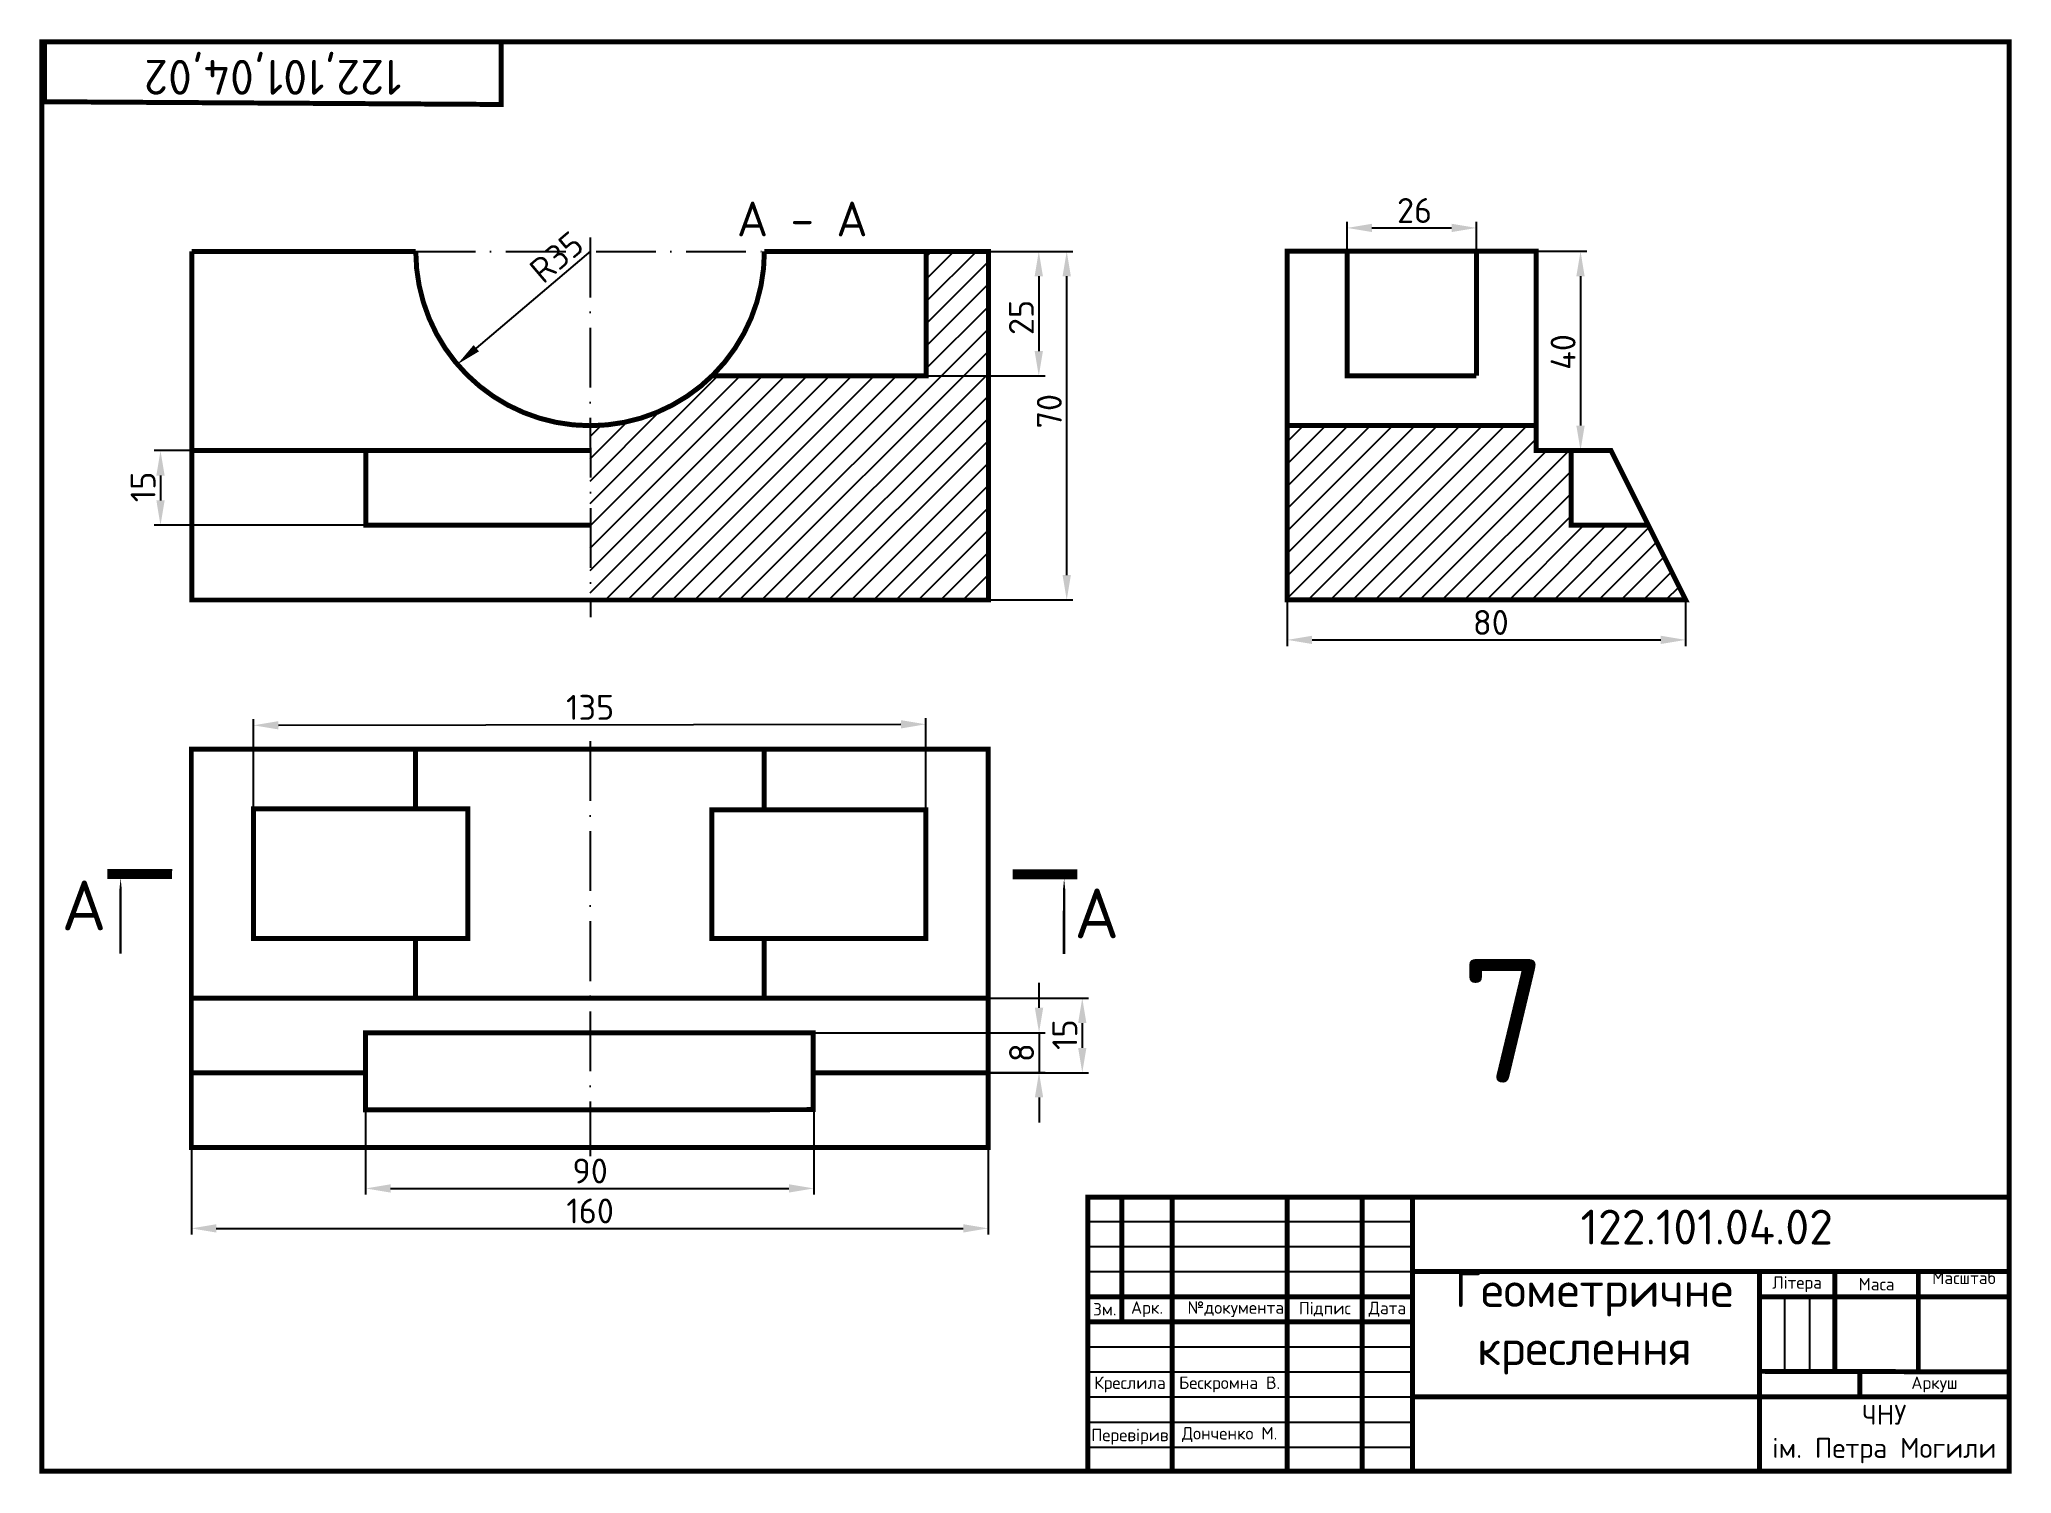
# Model space of a CAD drawing. Header units: millimetres. Extents: x 20 to 416, y 4 to 292.
import ezdxf

# ---------------------------------------------------------------- set-up
doc = ezdxf.new("R2010")
doc.units = ezdxf.units.MM
doc.header["$PDMODE"] = 34
doc.header["$PDSIZE"] = -3
doc.linetypes.add('ACAD_ISO02W100', pattern=[15, 12, -3])
doc.linetypes.add('ACAD_ISO10W100', pattern=[18, 12, -3, 0, -3])
for name, color, linetype in [('Dim', 5, 'Continuous'), ('Dop', 6, 'Continuous'), ('Kontur', 7, 'Continuous'), ('Osy', 1, 'ACAD_ISO10W100'), ('Strih', 114, 'ACAD_ISO02W100')]:
    doc.layers.add(name, color=color, linetype=linetype)
doc.styles.get("Standard").update_dxf_attribs({"font": 'isocpeur.ttf'})
doc.dimstyles.new('ESKD', dxfattribs={"dimtxt": 5, "dimasz": 5, "dimexe": 1.25, "dimexo": 0, "dimgap": 1, "dimtad": 1, "dimtoh": 1, "dimdec": 1, "dimtxsty": 'Standard', "dimcen": 2.5, "dimclrd": 256, "dimclre": 256, "dimclrt": 256, "dimadec": 0, "dimazin": 0, "dimtfac": 1, "dimtdec": 1, "dimtmove": 0, "dimatfit": 3, "dimfxl": 1, "dimarcsym": 0})

# ---------------------------------------------------------------- blocks, each defined once
blk = doc.blocks.new('*D1')
at = {"layer": 'Defpoints', "color": 0, "transparency": 16777216}
for p in [(50, 69.98), (210, 69.98), (210, 53.74)]:
    blk.add_point(p, dxfattribs=at)
at = {"layer": 'Dim', "lineweight": -2, "transparency": 16777216}
for p, q in [((50, 69.98), (50, 52.49)), ((210, 69.98), (210, 52.49)), ((55, 53.74), (205, 53.74))]:
    blk.add_line(p, q, dxfattribs=at)
at = {"layer": 'Dim', "transparency": 16777216}
for points in [[(55, 54.57), (55, 52.9), (50, 53.74)], [(205, 54.57), (205, 52.9), (210, 53.74)]]:
    blk.add_solid(points, dxfattribs=at)
at = {"layer": 'Dim', "transparency": 16777216, "insert": (130.08, 57.24), "char_height": 5, "attachment_point": 5}
blk.add_mtext('160', dxfattribs=at)
blk = doc.blocks.new('*D2')
at = {"layer": 'Defpoints', "color": 0, "transparency": 16777216}
for p in [(270.06, 179.95), (350.06, 179.95), (350.06, 171.92)]:
    blk.add_point(p, dxfattribs=at)
at = {"layer": 'Dim', "lineweight": -2, "transparency": 16777216}
for p, q in [((270.06, 179.95), (270.06, 170.67)), ((350.06, 179.95), (350.06, 170.67)), ((275.06, 171.92), (345.06, 171.92))]:
    blk.add_line(p, q, dxfattribs=at)
at = {"layer": 'Dim', "transparency": 16777216}
for points in [[(275.06, 172.75), (275.06, 171.09), (270.06, 171.92)], [(345.06, 172.75), (345.06, 171.09), (350.06, 171.92)]]:
    blk.add_solid(points, dxfattribs=at)
at = {"layer": 'Dim', "transparency": 16777216, "insert": (310.94, 175.42), "char_height": 5, "attachment_point": 5}
blk.add_mtext('80', dxfattribs=at)
blk = doc.blocks.new('*D3')
at = {"layer": 'Defpoints', "color": 0, "transparency": 16777216}
for p in [(210, 99.98), (210, 84.98), (228.9, 84.98)]:
    blk.add_point(p, dxfattribs=at)
at = {"layer": 'Dim', "lineweight": -2, "transparency": 16777216}
for p, q in [((210, 99.98), (230.15, 99.98)), ((228.9, 94.98), (228.9, 89.98)), ((210, 84.98), (230.15, 84.98))]:
    blk.add_line(p, q, dxfattribs=at)
at = {"layer": 'Dim', "transparency": 16777216}
for points in [[(228.07, 94.98), (229.73, 94.98), (228.9, 99.98)], [(228.07, 89.98), (229.73, 89.98), (228.9, 84.98)]]:
    blk.add_solid(points, dxfattribs=at)
at = {"layer": 'Dim', "transparency": 16777216, "insert": (225.4, 92.64), "char_height": 5, "attachment_point": 5, "rotation": 90}
blk.add_mtext('15', dxfattribs=at)
blk = doc.blocks.new('*D4')
at = {"layer": 'Defpoints', "color": 0, "transparency": 16777216}
for p in [(174.87, 93.03), (174.87, 85.03), (220.22, 85.03)]:
    blk.add_point(p, dxfattribs=at)
at = {"layer": 'Dim', "lineweight": -2, "transparency": 16777216}
for p, q in [((220.22, 98.03), (220.22, 103.03)), ((174.87, 93.03), (221.47, 93.03)), ((220.22, 93.03), (220.22, 85.03)), ((174.87, 85.03), (221.47, 85.03)), ((220.22, 80.03), (220.22, 75.03))]:
    blk.add_line(p, q, dxfattribs=at)
at = {"layer": 'Dim', "transparency": 16777216}
for points in [[(219.38, 98.03), (221.05, 98.03), (220.22, 93.03)], [(219.38, 80.03), (221.05, 80.03), (220.22, 85.03)]]:
    blk.add_solid(points, dxfattribs=at)
at = {"layer": 'Dim', "transparency": 16777216, "insert": (216.72, 89.03), "char_height": 5, "attachment_point": 5, "rotation": 90}
blk.add_mtext('8', dxfattribs=at)
blk = doc.blocks.new('*D6')
at = {"layer": 'Defpoints', "color": 0, "transparency": 16777216}
for p in [(130.07, 249.93), (103.41, 227.25)]:
    blk.add_point(p, dxfattribs=at)
at = {"layer": 'Dim', "lineweight": -2, "transparency": 16777216}
blk.add_line((130.17, 250.01), (107.22, 230.49), dxfattribs=at)
at = {"layer": 'Dim', "transparency": 16777216}
blk.add_solid([(106.68, 231.12), (107.76, 229.85), (103.41, 227.25)], dxfattribs=at)
at = {"layer": 'Dim', "transparency": 16777216, "insert": (123.33, 248.79), "char_height": 5, "attachment_point": 5, "rotation": 40.3871}
blk.add_mtext('R35', dxfattribs=at)
blk = doc.blocks.new('*D7')
at = {"layer": 'Defpoints', "color": 0, "transparency": 16777216}
for p in [(85, 84.98), (175, 84.98), (175, 61.76)]:
    blk.add_point(p, dxfattribs=at)
at = {"layer": 'Dim', "lineweight": -2, "transparency": 16777216}
for p, q in [((85, 84.98), (85, 60.51)), ((175, 84.98), (175, 60.51)), ((90, 61.76), (170, 61.76))]:
    blk.add_line(p, q, dxfattribs=at)
at = {"layer": 'Dim', "transparency": 16777216}
for points in [[(90, 62.59), (90, 60.93), (85, 61.76)], [(170, 62.59), (170, 60.93), (175, 61.76)]]:
    blk.add_solid(points, dxfattribs=at)
at = {"layer": 'Dim', "transparency": 16777216, "insert": (130.08, 65.26), "char_height": 5, "attachment_point": 5}
blk.add_mtext('90', dxfattribs=at)
blk = doc.blocks.new('*D8')
at = {"layer": 'Defpoints', "color": 0, "transparency": 16777216}
for p in [(197.47, 154.97), (62.5, 137.98), (197.49, 138.19)]:
    blk.add_point(p, dxfattribs=at)
at = {"layer": 'Dim', "lineweight": -2, "transparency": 16777216}
for p, q in [((62.5, 137.98), (62.47, 156.01)), ((67.47, 154.77), (192.47, 154.96)), ((197.49, 138.19), (197.47, 156.22))]:
    blk.add_line(p, q, dxfattribs=at)
at = {"layer": 'Dim', "transparency": 16777216}
for points in [[(67.47, 155.6), (67.47, 153.94), (62.47, 154.76)], [(192.47, 155.8), (192.47, 154.13), (197.47, 154.97)]]:
    blk.add_solid(points, dxfattribs=at)
at = {"layer": 'Dim', "transparency": 16777216, "insert": (130.08, 158.37), "char_height": 5, "attachment_point": 5, "rotation": 0.088}
blk.add_mtext('135', dxfattribs=at)
blk = doc.blocks.new('*D9')
at = {"layer": 'Defpoints', "color": 0, "transparency": 16777216}
for p in [(85.07, 209.93), (43.81, 194.93), (85.07, 194.93)]:
    blk.add_point(p, dxfattribs=at)
at = {"layer": 'Dim', "lineweight": -2, "transparency": 16777216}
for p, q in [((85.07, 209.93), (42.56, 209.93)), ((43.81, 204.93), (43.81, 199.93)), ((85.07, 194.93), (42.56, 194.93))]:
    blk.add_line(p, q, dxfattribs=at)
at = {"layer": 'Dim', "transparency": 16777216}
for points in [[(42.98, 204.93), (44.64, 204.93), (43.81, 209.93)], [(42.98, 199.93), (44.64, 199.93), (43.81, 194.93)]]:
    blk.add_solid(points, dxfattribs=at)
at = {"layer": 'Dim', "transparency": 16777216, "insert": (40.31, 202.63), "char_height": 5, "attachment_point": 5, "rotation": 90}
blk.add_mtext('15', dxfattribs=at)
blk = doc.blocks.new('*D10')
at = {"layer": 'Defpoints', "color": 0, "transparency": 16777216}
for p in [(320.06, 249.95), (320.06, 209.95), (328.95, 209.95)]:
    blk.add_point(p, dxfattribs=at)
at = {"layer": 'Dim', "lineweight": -2, "transparency": 16777216}
for p, q in [((320.06, 249.95), (330.2, 249.95)), ((328.95, 244.95), (328.95, 214.95)), ((320.06, 209.95), (330.2, 209.95))]:
    blk.add_line(p, q, dxfattribs=at)
at = {"layer": 'Dim', "transparency": 16777216}
for points in [[(328.11, 244.95), (329.78, 244.95), (328.95, 249.95)], [(328.11, 214.95), (329.78, 214.95), (328.95, 209.95)]]:
    blk.add_solid(points, dxfattribs=at)
at = {"layer": 'Dim', "transparency": 16777216, "insert": (325.45, 229.73), "char_height": 5, "attachment_point": 5, "rotation": 90}
blk.add_mtext('40', dxfattribs=at)
blk = doc.blocks.new('*D11')
at = {"layer": 'Defpoints', "color": 0, "transparency": 16777216}
for p in [(197.57, 249.93), (197.57, 224.93), (220.17, 224.93)]:
    blk.add_point(p, dxfattribs=at)
at = {"layer": 'Dim', "lineweight": -2, "transparency": 16777216}
for p, q in [((197.57, 249.93), (221.42, 249.93)), ((220.17, 244.93), (220.17, 229.93)), ((197.57, 224.93), (221.42, 224.93))]:
    blk.add_line(p, q, dxfattribs=at)
at = {"layer": 'Dim', "transparency": 16777216}
for points in [[(219.33, 244.93), (221, 244.93), (220.17, 249.93)], [(219.33, 229.93), (221, 229.93), (220.17, 224.93)]]:
    blk.add_solid(points, dxfattribs=at)
at = {"layer": 'Dim', "transparency": 16777216, "insert": (216.67, 236.67), "char_height": 5, "attachment_point": 5, "rotation": 90}
blk.add_mtext('25', dxfattribs=at)
blk = doc.blocks.new('*D12')
at = {"layer": 'Defpoints', "color": 0, "transparency": 16777216}
for p in [(308.06, 254.65), (282.06, 249.95), (308.06, 249.95)]:
    blk.add_point(p, dxfattribs=at)
at = {"layer": 'Dim', "lineweight": -2, "transparency": 16777216}
for p, q in [((282.06, 249.95), (282.06, 255.9)), ((287.06, 254.65), (303.06, 254.65)), ((308.06, 249.95), (308.06, 255.9))]:
    blk.add_line(p, q, dxfattribs=at)
at = {"layer": 'Dim', "transparency": 16777216}
for points in [[(287.06, 255.48), (287.06, 253.82), (282.06, 254.65)], [(303.06, 255.48), (303.06, 253.82), (308.06, 254.65)]]:
    blk.add_solid(points, dxfattribs=at)
at = {"layer": 'Dim', "transparency": 16777216, "insert": (295.62, 258.15), "char_height": 5, "attachment_point": 5}
blk.add_mtext('26', dxfattribs=at)
blk = doc.blocks.new('*D13')
at = {"layer": 'Defpoints', "color": 0, "transparency": 16777216}
for p in [(210.07, 249.93), (225.78, 249.93), (210.07, 179.93)]:
    blk.add_point(p, dxfattribs=at)
at = {"layer": 'Dim', "lineweight": -2, "transparency": 16777216}
for p, q in [((210.07, 249.93), (227.03, 249.93)), ((225.78, 184.93), (225.78, 244.93)), ((210.07, 179.93), (227.03, 179.93))]:
    blk.add_line(p, q, dxfattribs=at)
at = {"layer": 'Dim', "transparency": 16777216}
for points in [[(224.94, 244.93), (226.61, 244.93), (225.78, 249.93)], [(224.94, 184.93), (226.61, 184.93), (225.78, 179.93)]]:
    blk.add_solid(points, dxfattribs=at)
at = {"layer": 'Dim', "transparency": 16777216, "insert": (222.28, 217.84), "char_height": 5, "attachment_point": 5, "rotation": 90}
blk.add_mtext('70', dxfattribs=at)

msp = doc.modelspace()

# ---------------------------------------------------------------- hatches: boundary and pattern name
at = {"layer": 'Strih'}
h = msp.add_hatch(dxfattribs=at)
h.set_pattern_fill('ANSI31', color=256)
h.set_pattern_definition([(45, (0.0723, 19.923), (-2.245064, 2.245064), [])])
h.paths.add_polyline_path([(210.07, 249.93), (197.57, 249.93), (197.57, 224.93), (154.57, 224.93, -0.196237), (130.08, 214.93), (130.08, 194.93), (210.07, 194.93)])
h.paths.add_polyline_path([(210.07, 194.93), (130.08, 194.93), (130.08, 179.93), (210.07, 179.93)])
h = msp.add_hatch(dxfattribs=at)
h.set_pattern_fill('ANSI31', color=256)
h.paths.add_polyline_path([(327.06, 209.95), (320.06, 209.95), (320.06, 214.95), (270.06, 214.95), (270.06, 179.95), (350.06, 179.95), (342.57, 194.93), (327.06, 194.93)])

# ---------------------------------------------------------------- linework, layer by layer
at = {"layer": 'Dim', "linetype": 'ByBlock', "const_width": 2}
for points in [[(33.15, 124.9), (46.15, 124.88)], [(227.92, 124.82), (214.92, 124.84)]]:
    msp.add_lwpolyline(points, dxfattribs=at)
at = {"layer": 'Dim', "linetype": 'ByBlock'}
for points in [[(35.8, 124.13, 0, 2, 0), (35.78, 114.2, 0.5, 0.5, 0), (35.78, 114.2, 0.5, 0.5, 0), (35.77, 108.91, 0.5, 0.5, 0)], [(225.26, 124.05, 0, 2, 0), (225.24, 114.12, 0.5, 0.5, 0), (225.24, 114.12, 0.5, 0.5, 0), (225.23, 108.83, 0.5, 0.5, 0)]]:
    msp.add_lwpolyline(points, format="xyseb", dxfattribs=at)
at = {"layer": 'Dop'}
msp.add_line((50, 84.96), (50, 69.98), dxfattribs=at)
at = {"layer": 'Kontur'}
for p, q in [((50.07, 249.93), (50.07, 179.93)), ((50.07, 249.93), (50.07, 209.93)), ((50.07, 249.93), (50.07, 209.93)), ((50.07, 249.93), (95.07, 249.93)), ((165.07, 249.93), (210.07, 249.93)), ((210.07, 249.93), (197.57, 249.93)), ((197.57, 249.93), (197.57, 224.93)), ((210.07, 179.93), (210.07, 249.93)), ((270.06, 179.95), (270.06, 249.95)), ((270.06, 249.95), (320.06, 249.95)), ((320.06, 249.95), (320.06, 209.95)), ((197.57, 224.93), (154.57, 224.93)), ((50.07, 209.93), (85.07, 209.93)), ((85.07, 209.93), (85.07, 194.93)), ((85.07, 209.93), (130.07, 209.93)), ((320.06, 209.95), (335.06, 209.95)), ((335.06, 209.95), (327.06, 209.95)), ((335.06, 209.95), (350.06, 179.95)), ((85.07, 194.93), (130.07, 194.93)), ((50.07, 179.93), (210.07, 179.93)), ((50.07, 179.93), (85.07, 179.93)), ((270.06, 179.95), (350.06, 179.95)), ((50, 149.98), (210, 149.98)), ((50, 99.98), (50, 149.98)), ((50, 149.98), (95, 149.98)), ((95, 149.98), (95, 137.98)), ((165, 137.98), (165, 149.98)), ((210, 149.98), (210, 99.98)), ((62.5, 137.98), (62.5, 111.98)), ((105.5, 137.98), (62.5, 137.98)), ((105.5, 111.98), (105.5, 137.98)), ((154.5, 137.77), (197.49, 138.19)), ((154.5, 111.77), (154.5, 137.77)), ((197.5, 111.98), (197.5, 137.98)), ((62.5, 111.98), (105.5, 111.98)), ((95, 111.98), (95, 99.98)), ((197.5, 111.98), (154.5, 111.77)), ((165, 99.98), (165, 111.98)), ((50, 84.98), (50, 99.98)), ((95, 99.98), (50, 99.98)), ((50, 99.98), (210, 99.98)), ((210, 99.98), (165, 99.98)), ((210, 99.98), (210, 84.98)), ((210, 99.98), (210, 92.98)), ((85, 84.98), (85, 92.98)), ((85, 92.98), (175, 92.98)), ((174.87, 93.03), (174.87, 85.03)), ((50, 84.98), (50, 69.98)), ((210, 84.98), (174.84, 84.98)), ((175, 84.98), (174.84, 84.98)), ((210, 69.98), (210, 84.98)), ((50, 69.98), (210, 69.98)), ((236.86, 60), (236.86, 34.98)), ((246.94, 60), (246.94, 5)), ((270.02, 60), (270.02, 5)), ((285.13, 60), (285.13, 5)), ((295.21, 60), (295.21, 5)), ((230, 55.12), (295.21, 55.12)), ((230, 50.09), (295.21, 50.09)), ((230, 45.05), (295.21, 45.05)), ((415, 45.05), (295.21, 45.05)), ((364.88, 45.05), (364.88, 5)), ((379.99, 45.05), (379.99, 24.91)), ((396.78, 45.05), (396.78, 24.91)), ((230, 40.02), (295.21, 40.02)), ((415, 40.02), (364.88, 40.02)), ((369.92, 40.02), (369.92, 24.91)), ((374.96, 40.02), (374.96, 24.91)), ((230, 34.98), (295.21, 34.98)), ((230, 29.95), (295.21, 29.95)), ((230, 24.91), (295.21, 24.91)), ((415, 24.91), (364.88, 24.91)), ((385.03, 19.88), (385.03, 24.91)), ((396.78, 24.91), (396.78, 24.91)), ((230, 19.88), (295.21, 19.88)), ((415, 19.88), (295.21, 19.88)), ((230, 14.85), (295.21, 14.85)), ((230, 9.81), (295.21, 9.81))]:
    msp.add_line(p, q, dxfattribs=at)
at = {"layer": 'Kontur', "const_width": 1}
for points in [[(20, 5), (415, 5), (415, 292), (20, 292)], [(20.55, 292), (112.22, 292), (112.22, 279.44), (20.55, 279.99), (20.55, 292)]]:
    msp.add_lwpolyline(points, close=True, dxfattribs=at)
msp.add_lwpolyline([(50.07, 249.93), (50.07, 179.93), (210.07, 179.93), (210.07, 249.93), (165.07, 249.93, -1), (95.07, 249.93), (50.07, 249.93)], format="xyb", dxfattribs=at)
for points in [[(154.57, 224.93), (197.57, 224.93), (197.57, 249.93)], [(270.06, 249.95), (270.06, 179.95), (350.06, 179.95), (335.06, 209.95), (320.06, 209.95), (320.06, 249.95), (270.06, 249.95)], [(270.06, 249.95), (282.06, 249.95), (282.06, 224.95), (308.06, 224.95)], [(320.06, 249.95), (308.06, 249.95)], [(320.06, 249.95), (308.06, 249.95), (308.06, 224.95)], [(320.06, 209.95), (320.06, 214.95), (270.06, 214.95)], [(50.07, 209.93), (130.07, 209.93)], [(85.07, 209.93), (85.07, 194.93), (130.07, 194.93)], [(327.06, 209.95), (327.06, 194.93), (342.57, 194.93)], [(50, 149.98), (210, 149.98), (210, 69.98), (50, 69.98), (50, 149.98)], [(95, 149.98), (95, 137.98)], [(165, 149.98), (165, 137.98)], [(62.5, 137.98), (62.5, 111.98), (105.5, 111.98), (105.5, 137.98), (62.5, 137.98)], [(154.5, 137.77), (197.5, 137.77), (197.5, 111.98), (154.5, 111.98), (154.5, 137.77)], [(95, 111.98), (95, 99.98)], [(165, 111.82), (165, 99.98)], [(50, 99.98), (210, 99.98)], [(85, 84.98), (85, 92.98), (174.87, 93.03), (174.87, 85.03)], [(50, 84.98), (85, 84.98)], [(174.84, 85.58), (174.84, 77.58), (84.97, 77.53), (84.97, 85.53)], [(174.84, 84.98), (210, 84.98)], [(415, 5), (415, 60), (230, 60), (230, 5)], [(236.86, 34.98), (236.86, 60)], [(246.94, 5), (246.94, 60)], [(270.02, 5), (270.02, 60)], [(285.13, 5), (285.13, 60)], [(295.21, 5), (295.21, 60)], [(295.21, 45.05), (415, 45.05)], [(364.88, 5), (364.88, 45.05)], [(379.99, 24.91), (379.99, 45.05)], [(396.78, 24.95), (396.78, 45.05)], [(230, 40.02), (295.21, 40.02)], [(415, 40.02), (364.88, 40.02)], [(230, 34.98), (295.21, 34.98)], [(364.88, 25.03), (415, 24.91)], [(385.03, 19.88), (385.03, 24.91)], [(295.21, 19.88), (415, 19.88)]]:
    msp.add_lwpolyline(points, dxfattribs=at)
at = {"layer": 'Kontur'}
msp.add_arc((130.07, 249.93), 35, 180, 0, dxfattribs=at)
at = {"layer": 'Osy'}
for points in [[(95.07, 249.93), (165.07, 249.93)], [(130.07, 252.7), (130.17, 176.5)], [(130.08, 151.6), (130.08, 68.22)]]:
    msp.add_lwpolyline(points, dxfattribs=at)

# ---------------------------------------------------------------- texts
at = {"layer": 'Dim', "linetype": 'ByBlock'}
for rotation, p in [(359.781, (23.95, 113.62)), (359.8905, (227.31, 112.01))]:
    msp.add_text('А', height=10, rotation=rotation, dxfattribs=at).set_placement(p)
at = {"layer": 'Dim', "color": 1}
msp.add_text('7', height=24.82, dxfattribs=at).set_placement((304.85, 83.02))
at = {"layer": 'Dim', "insert": (172.67, 256.44), "char_height": 7, "attachment_point": 5}
msp.add_mtext_dynamic_manual_height_columns('A - A', width=41.0982, gutter_width=12.5, heights=[0], dxfattribs=at)
at = {"layer": 'Kontur', "insert": (66.38, 285.72), "char_height": 7, "attachment_point": 5, "rotation": 180}
msp.add_mtext_dynamic_manual_height_columns('122,101,04,02', width=91.6713, gutter_width=12.5, heights=[0], dxfattribs=at)
at = {"layer": 'Kontur'}
for s, width, heights, insert, char_height, attachment_point in [('122.101.04.02', 119.7934, [14.95], (328.95, 57.5), 7, 1), ('Геометричне\\P креслення', 69.6763, [0], (303.72, 34.67), 7, 4), ('Літера', 15.1105, [0], (372.44, 42.53), 2.5, 5), ('Маса', 16.7895, [0], (388.39, 42.53), 2.5, 5), ('Масштаб', 18.2171, [0], (399.55, 45.05), 2.5, 1), ('Зм.', 6.8632, [0], (233.43, 37.5), 2.5, 5), ('Арк.', 10.0737, [0], (241.9, 37.5), 2.5, 5), ('\\pxi-3,l4,t4;№документа', 23.0855, [0], (258.48, 37.5), 2.5, 5), ('Підпис', 15.1105, [0], (277.58, 37.52), 2.5, 5), ('Дата', 10.0737, [0], (290.17, 37.5), 2.5, 5), ('Креслила', 16.9368, [0], (238.47, 22.4), 2.5, 5), ('Бескромна В.', 23.0855, [0], (258.48, 22.4), 2.5, 5), ('Аркуш', 29.9697, [0], (400.02, 22.4), 2.5, 5), ('ЧНУ\\Pім. Петра Могили', 50.1171, [0], (389.94, 12.44), 4, 5), ('Перевірив', 16.9368, [0], (238.47, 11.91), 2.5, 5), ('Донченко М.', 23.0855, [0], (258.48, 12.33), 2.5, 5)]:
    msp.add_mtext_dynamic_manual_height_columns(s, width=width, gutter_width=12.5, heights=heights, dxfattribs=dict(at, insert=insert, char_height=char_height, attachment_point=attachment_point))

# ---------------------------------------------------------------- dimensions: what is measured, and where the dimension line sits
at = {"layer": 'Dim'}
for base, p1, p2, picture, middle in [((308.06, 254.65), (282.06, 249.95), (308.06, 249.95), '*D12', (295.62, 254.65)), ((350.06, 171.92), (270.06, 179.95), (350.06, 179.95), '*D2', (310.94, 171.92)), ((175, 61.76), (85, 84.98), (175, 84.98), '*D7', (130.08, 61.76)), ((210, 53.74), (50, 69.98), (210, 69.98), '*D1', (130.08, 53.74))]:
    dim = msp.add_linear_dim(base=base, p1=p1, p2=p2, dimstyle='ESKD', dxfattribs=at)
    dim.commit()
    dim.dimension.update_dxf_attribs({"geometry": picture, "text_midpoint": middle, "dimtype": 160})
dim = msp.add_radius_dim(center=(130.07, 249.93), mpoint=(103.41, 227.25), dimstyle='ESKD', dxfattribs=at)
dim.commit()
dim.dimension.update_dxf_attribs({"geometry": '*D6', "text_midpoint": (125.6, 246.12), "dimtype": 164})
for base, p1, p2, angle, picture, middle, dimtype in [((220.17, 224.93), (197.57, 249.93), (197.57, 224.93), 90, '*D11', (220.17, 236.67), 160), ((225.78, 249.93), (210.07, 179.93), (210.07, 249.93), 90, '*D13', (225.78, 217.84), 160), ((328.95, 209.95), (320.06, 249.95), (320.06, 209.95), 90, '*D10', (328.95, 229.73), 160), ((43.81, 194.93), (85.07, 209.93), (85.07, 194.93), 90, '*D9', (43.81, 202.63), 160), ((197.47, 154.97), (62.5, 137.98), (197.49, 138.19), 0.088, '*D8', (130.08, 154.87), 161), ((220.22, 85.03), (174.87, 93.03), (174.87, 85.03), 90, '*D4', (220.22, 89.03), 160), ((228.9, 84.98), (210, 99.98), (210, 84.98), 90, '*D3', (228.9, 92.64), 160)]:
    dim = msp.add_linear_dim(base=base, p1=p1, p2=p2, angle=angle, dimstyle='ESKD', dxfattribs=at)
    dim.commit()
    dim.dimension.update_dxf_attribs({"geometry": picture, "text_midpoint": middle, "dimtype": dimtype})

doc.saveas('drawing.dxf')
